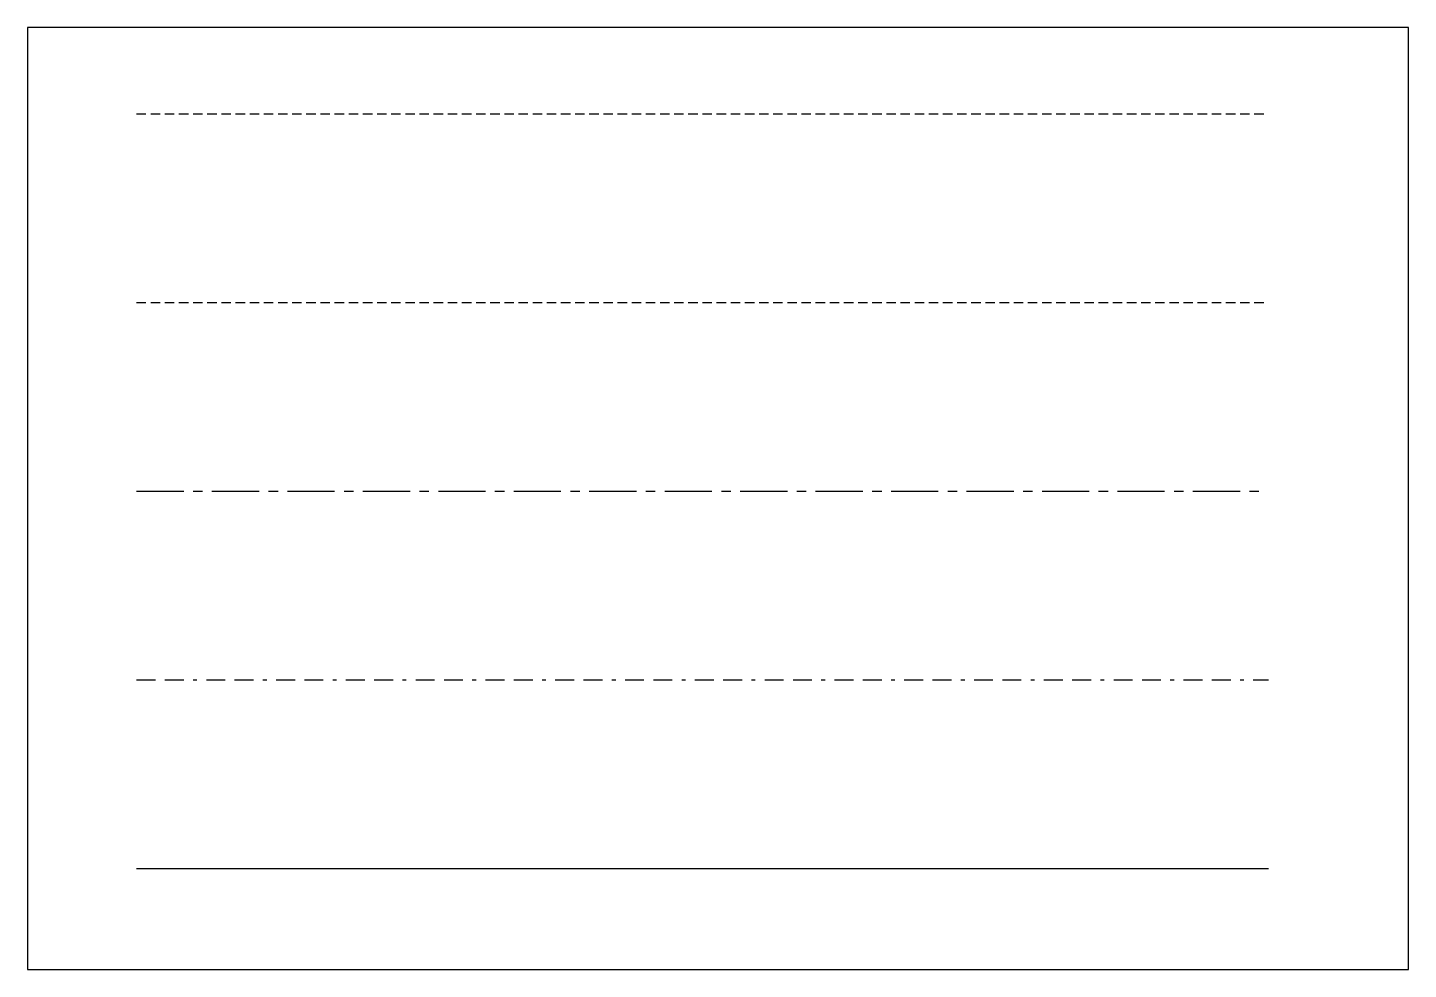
# Model space of a CAD drawing. Header units: inches. Extents: x -2.9 to 33.7, y -2.7 to 22.3.
import ezdxf

# ---------------------------------------------------------------- set-up
doc = ezdxf.new("R2010")
doc.units = ezdxf.units.IN
doc.header["$MEASUREMENT"] = 0
for name, pattern in [('BORDER', [1.75, 0.5, -0.25, 0.5, -0.25, 0, -0.25]), ('CENTER', [2, 1.25, -0.25, 0.25, -0.25]), ('DASHED', [0.375, 0.25, -0.125]), ('HIDDEN', [0.375, 0.25, -0.125])]:
    doc.linetypes.add(name, pattern=pattern)

msp = doc.modelspace()

# ---------------------------------------------------------------- linework, layer by layer
at = {"linetype": 'HIDDEN'}
msp.add_line((0, 20), (30, 20), dxfattribs=at)
at = {"linetype": 'DASHED'}
msp.add_line((0, 15), (30, 15), dxfattribs=at)
at = {"linetype": 'CENTER'}
msp.add_line((0, 10), (30, 10), dxfattribs=at)
at = {"linetype": 'BORDER'}
msp.add_line((0, 5), (30, 5), dxfattribs=at)
at = {"linetype": 'Continuous'}
msp.add_line((0, 0), (30, 0), dxfattribs=at)
msp.add_lwpolyline([(-2.887, 22.285), (-2.887, -2.676), (33.71, -2.676), (33.71, 22.285)], close=True)

doc.saveas('drawing.dxf')
